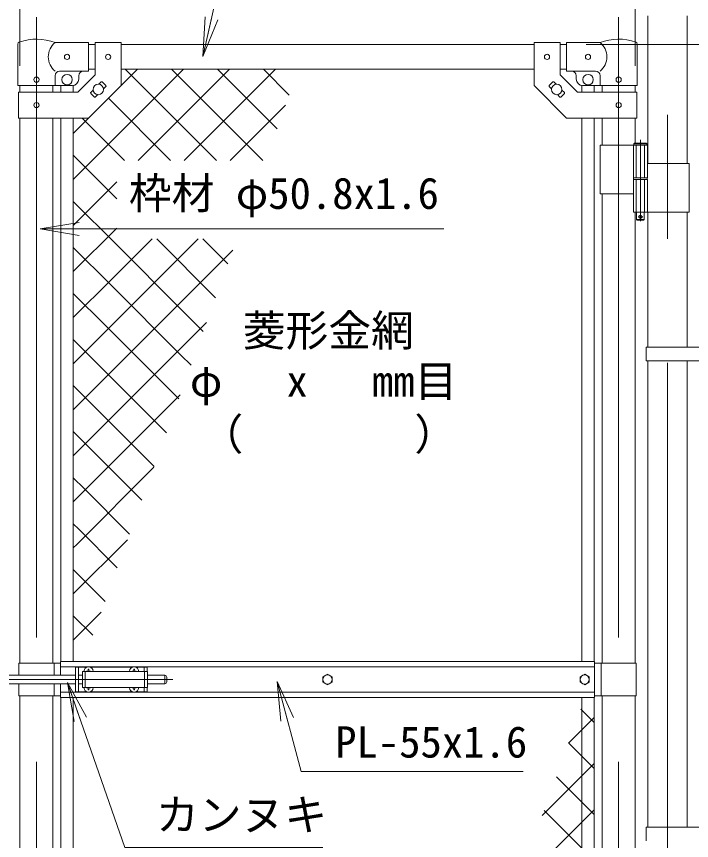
# Model space of a CAD drawing. Units: millimetres, scale not verified. Extents: x -6299 to 6301, y -4455 to 4455.
# Drawn here: x -3448 to -2411, y -328 to 937 of the extents above; entities that cross this region are included whole.
import ezdxf
from ezdxf.enums import TextEntityAlignment as Align

# ---------------------------------------------------------------- set-up
doc = ezdxf.new("R2010")
doc.units = ezdxf.units.MM
doc.header["$LTSCALE"] = 30
doc.linetypes.add('DASHED', pattern=[7.5, 6, -1.5])
doc.linetypes.add('USER1', pattern=[50.8, 31.75, -6.35, 6.35, -6.35])
for name, color, linetype, lineweight in [('0-0_D-STR-TXT', 7, 'Continuous', 9), ('0-3_D-BMK', 2, 'USER1', 13), ('0-4_D-STR1', 1, 'Continuous', 18), ('0-5_D-STR3', 3, 'Continuous', 13), ('0-9_D-STR-DIM', 7, 'Continuous', 9), ('0-A_0', 7, 'Continuous', 9), ('0-B_D-STR2', 7, 'Continuous', 9)]:
    doc.layers.add(name, color=color, linetype=linetype, lineweight=lineweight)
doc.styles.add('ＭＳ ゴシック', font='')
doc.styles.get('ＭＳ ゴシック').set_extended_font_data('MS Gothic')

# ---------------------------------------------------------------- blocks, each defined once
blk = doc.blocks.new('_Open')
at = {"layer": '0-A_0'}
blk.add_line((-30, 5), (0, 0), dxfattribs=at)
blk.add_lwpolyline([(-30, -5), (0, 0), (-30, 0)], dxfattribs=at)

msp = doc.modelspace()

# ---------------------------------------------------------------- linework, layer by layer
at = {"layer": '0-0_D-STR-TXT'}
for points in [[(-2547.85, 1217.95), (-3084.06, 1217.95), (-3160.87, 877.43)], [(-2791.3, 610.76), (-3212.14, 610.76), (-3409.29, 610.76)], [(-2977.34, -339.33), (-3281.31, -339.33), (-3368.74, -87.58)], [(-2669.41, -222.31), (-3010.69, -222.31), (-3046.91, -86.27)]]:
    msp.add_lwpolyline(points, dxfattribs=at)
at = {"layer": '0-3_D-BMK'}
for p, q in [((-2447.69, 1929.08), (-2447.69, -1466.74)), ((-3417.04, 935.57), (-3417.04, -1102.82)), ((-2522.84, 935.57), (-2522.84, -1102.82)), ((-2489.42, 747.26), (-2489.42, 622.37)), ((-2493.04, 629.34), (-2485.79, 629.34)), ((-3547.73, -81.16), (-3207.73, -81.16))]:
    msp.add_line(p, q, dxfattribs=at)
at = {"layer": '0-4_D-STR1'}
for p, q in [((-2477.94, 937.94), (-2477.94, 711.34)), ((-2417.44, 937.94), (-2417.44, 711.34)), ((-3337.04, 893.84), (-3327.04, 893.84)), ((-3287.04, 893.84), (-2652.84, 893.84)), ((-2612.84, 893.84), (-2602.84, 893.84)), ((-3337.04, 855.84), (-3327.04, 855.84)), ((-3287.04, 855.84), (-2652.84, 855.84)), ((-2612.84, 855.84), (-2602.84, 855.84)), ((-3442.44, 830.84), (-3442.44, 820.79)), ((-3391.64, 830.84), (-3391.64, 820.79)), ((-2548.24, 830.84), (-2548.24, 820.79)), ((-2497.44, 830.84), (-2497.44, 820.79)), ((-3442.44, 780.79), (-3442.44, -56.16)), ((-3391.64, 780.79), (-3391.64, -56.16)), ((-2548.24, 780.79), (-2548.24, 739.34)), ((-2497.44, 780.79), (-2497.44, 742.34)), ((-2548.24, 664.34), (-2548.24, -56.16)), ((-2497.44, 636.34), (-2497.44, -56.16)), ((-2477.94, 636.34), (-2477.94, 429.34)), ((-2417.44, 636.34), (-2417.44, 429.34)), ((-2477.94, 408.34), (-2477.94, -307.66)), ((-2417.44, 408.34), (-2417.44, -307.66)), ((-3442.44, -106.16), (-3442.44, -943.11)), ((-3391.64, -106.16), (-3391.64, -943.11)), ((-2548.24, -106.16), (-2548.24, -826.66)), ((-2497.44, -106.16), (-2497.44, -823.66))]:
    msp.add_line(p, q, dxfattribs=at)
at = {"layer": '0-5_D-STR3'}
for p, q in [((-3445.59, 830.84), (-3445.59, 894.53)), ((-3337.04, 896.84), (-3388.49, 896.84)), ((-3337.04, 896.84), (-3337.04, 852.84)), ((-3327.04, 897.04), (-3327.04, 847.36)), ((-3327.04, 897.04), (-3287.04, 897.04)), ((-3287.04, 897.04), (-3287.04, 830.79)), ((-2652.84, 897.04), (-2652.84, 830.79)), ((-2612.84, 897.04), (-2652.84, 897.04)), ((-2612.84, 897.04), (-2612.84, 847.36)), ((-2602.84, 896.84), (-2551.39, 896.84)), ((-2602.84, 896.84), (-2602.84, 852.84)), ((-2494.29, 830.84), (-2494.29, 894.53)), ((-3337.04, 852.84), (-3381.49, 852.84)), ((-2602.84, 852.84), (-2558.39, 852.84)), ((-3388.49, 830.84), (-3388.49, 845.84)), ((-3353.61, 820.79), (-3327.04, 847.36)), ((-3352.04, 845.84), (-3352.04, 840.84)), ((-3321.16, 832.74), (-3317.44, 836.46)), ((-3316.03, 836.46), (-3310.37, 830.8)), ((-2623.85, 836.46), (-2629.51, 830.8)), ((-2618.72, 832.74), (-2622.44, 836.46)), ((-2586.27, 820.79), (-2612.84, 847.36)), ((-2587.84, 845.84), (-2587.84, 840.84)), ((-2551.39, 830.84), (-2551.39, 845.84)), ((-3445.59, 830.84), (-3388.49, 830.84)), ((-3388.49, 830.84), (-3362.04, 830.84)), ((-3379.54, 830.84), (-3379.54, 820.79)), ((-3360.54, 830.84), (-3360.54, 820.79)), ((-3333.71, 820.19), (-3329.99, 823.91)), ((-3314.09, 825.67), (-3310.37, 829.38)), ((-2625.79, 825.67), (-2629.51, 829.38)), ((-2606.17, 820.19), (-2609.89, 823.91)), ((-2579.34, 830.84), (-2579.34, 820.79)), ((-2551.39, 830.84), (-2577.84, 830.84)), ((-2560.34, 830.84), (-2560.34, 820.79)), ((-2494.29, 830.84), (-2551.39, 830.84)), ((-3444.74, 820.79), (-3353.61, 820.79)), ((-3444.74, 820.79), (-3444.74, 780.79)), ((-3333.71, 818.78), (-3328.05, 813.12)), ((-3326.64, 813.12), (-3322.92, 816.84)), ((-2613.24, 813.12), (-2616.96, 816.84)), ((-2606.17, 818.78), (-2611.83, 813.12)), ((-2495.14, 820.79), (-2586.27, 820.79)), ((-2495.14, 820.79), (-2495.14, 780.79)), ((-3379.54, 780.79), (-3379.54, -53.66)), ((-3360.54, 780.79), (-3360.54, -53.66)), ((-2579.34, 780.79), (-2579.34, -53.66)), ((-2560.34, 780.79), (-2560.34, -53.66)), ((-2551.39, 739.34), (-2551.39, 664.34)), ((-2551.39, 739.34), (-2478.62, 739.34)), ((-2500.22, 739.34), (-2500.22, 689.34)), ((-2479.42, 741.34), (-2499.42, 741.34)), ((-2498.42, 742.34), (-2480.42, 742.34)), ((-2479.42, 741.34), (-2480.42, 742.34)), ((-2479.42, 741.34), (-2479.42, 739.34)), ((-2478.62, 739.34), (-2478.62, 689.34)), ((-2478.62, 711.34), (-2414.39, 711.34)), ((-2414.39, 711.34), (-2414.39, 636.34)), ((-2500.22, 689.34), (-2478.62, 689.34)), ((-2500.22, 686.34), (-2478.62, 686.34)), ((-2500.22, 686.34), (-2500.22, 636.34)), ((-2499.92, 689.34), (-2499.92, 686.34)), ((-2499.92, 686.34), (-2478.92, 686.34)), ((-2478.92, 689.34), (-2478.92, 686.34)), ((-2478.62, 686.34), (-2478.62, 636.34)), ((-2551.39, 664.34), (-2500.44, 664.34)), ((-2500.22, 636.34), (-2414.39, 636.34)), ((-2495.42, 636.34), (-2495.42, 625.34)), ((-2494.42, 624.34), (-2495.42, 625.34)), ((-2494.42, 624.34), (-2484.42, 624.34)), ((-2484.42, 624.34), (-2483.42, 625.34)), ((-2480.49, 429.34), (-2480.49, 408.34)), ((-2480.49, 429.34), (-2365.69, 429.34)), ((-2480.49, 408.34), (-2365.69, 408.34)), ((-3444.04, -56.16), (-3444.04, -74.66)), ((-3444.04, -56.16), (-3379.94, -56.16)), ((-3390.04, -56.16), (-3390.04, -74.66)), ((-3379.94, -53.66), (-2559.94, -53.66)), ((-3379.94, -74.66), (-3379.94, -53.66)), ((-3379.94, -61.66), (-2559.94, -61.66)), ((-3357.04, -62.16), (-3357.04, -100.16)), ((-3357.04, -62.16), (-3339.64, -62.16)), ((-3352.54, -62.16), (-3352.54, -100.16)), ((-3334.44, -62.16), (-3269.64, -62.16)), ((-3264.44, -62.16), (-3247.04, -62.16)), ((-3251.54, -62.16), (-3251.54, -68.66)), ((-3247.04, -62.16), (-3247.04, -68.66)), ((-2559.94, -108.66), (-2559.94, -53.66)), ((-2495.84, -56.16), (-2559.94, -56.16)), ((-2549.84, -56.16), (-2549.84, -106.16)), ((-2495.84, -56.16), (-2495.84, -106.16)), ((-3480.39, -74.66), (-3357.04, -74.66)), ((-3352.54, -74.66), (-3346.54, -74.66)), ((-3346.54, -68.66), (-3346.54, -93.66)), ((-3346.54, -68.66), (-3246.54, -68.66)), ((-3338.89, -68.24), (-3340.19, -68.27)), ((-3340.19, -68.27), (-3340.19, -68.66)), ((-3337.43, -65.51), (-3337.46, -66.81)), ((-3337.43, -65.51), (-3336.64, -65.51)), ((-3336.64, -65.51), (-3336.62, -66.81)), ((-3268.89, -68.24), (-3270.19, -68.27)), ((-3270.19, -68.27), (-3270.19, -68.66)), ((-3267.43, -65.51), (-3267.46, -66.81)), ((-3267.43, -65.51), (-3266.64, -65.51)), ((-3266.64, -65.51), (-3266.62, -66.81)), ((-3265.19, -68.24), (-3263.89, -68.27)), ((-3263.89, -68.27), (-3263.89, -68.66)), ((-3246.54, -68.66), (-3246.54, -93.66)), ((-3246.54, -74.66), (-3220.04, -74.66)), ((-3220.04, -74.66), (-3220.04, -87.66)), ((-3480.39, -87.66), (-3357.04, -87.66)), ((-3444.04, -87.66), (-3444.04, -106.16)), ((-3390.04, -87.66), (-3390.04, -106.16)), ((-3379.94, -108.66), (-3379.94, -87.66)), ((-3352.54, -87.66), (-3346.54, -87.66)), ((-3246.54, -87.66), (-3220.04, -87.66)), ((-3217.04, -77.66), (-3217.04, -84.66)), ((-3379.94, -100.66), (-2559.94, -100.66)), ((-3357.04, -100.16), (-3339.64, -100.16)), ((-3346.54, -93.66), (-3246.54, -93.66)), ((-3340.19, -94.06), (-3340.19, -93.66)), ((-3338.89, -94.08), (-3340.19, -94.06)), ((-3337.43, -96.81), (-3337.46, -95.51)), ((-3337.43, -96.81), (-3336.64, -96.81)), ((-3336.64, -96.81), (-3336.62, -95.51)), ((-3335.19, -94.08), (-3333.89, -94.06)), ((-3334.44, -100.16), (-3269.64, -100.16)), ((-3333.89, -94.06), (-3333.89, -93.66)), ((-3270.19, -94.06), (-3270.19, -93.66)), ((-3268.89, -94.08), (-3270.19, -94.06)), ((-3267.43, -96.81), (-3267.46, -95.51)), ((-3267.43, -96.81), (-3266.64, -96.81)), ((-3266.64, -96.81), (-3266.62, -95.51)), ((-3265.19, -94.08), (-3263.89, -94.06)), ((-3264.44, -100.16), (-3247.04, -100.16)), ((-3263.89, -94.06), (-3263.89, -93.66)), ((-3251.54, -93.66), (-3251.54, -100.16)), ((-3247.04, -93.66), (-3247.04, -100.16)), ((-3444.04, -106.16), (-3379.94, -106.16)), ((-3379.94, -108.66), (-2559.94, -108.66)), ((-3379.54, -108.66), (-3379.54, -943.11)), ((-3360.54, -108.66), (-3360.54, -943.11)), ((-2579.34, -108.66), (-2579.34, -943.11)), ((-2560.34, -108.66), (-2560.34, -943.11)), ((-2495.84, -106.16), (-2559.94, -106.16)), ((-2480.49, -307.66), (-2480.49, -328.66)), ((-2480.49, -307.66), (-2365.69, -307.66))]:
    msp.add_line(p, q, dxfattribs=at)
at = {"layer": '0-5_D-STR3', "linetype": 'DASHED'}
for p, q in [((-2495.72, 739.34), (-2495.72, 689.34)), ((-2483.12, 739.34), (-2483.12, 689.34)), ((-2495.72, 686.34), (-2495.72, 636.34)), ((-2483.12, 686.34), (-2483.12, 636.34)), ((-3342.04, -68.66), (-3342.04, -93.66)), ((-3251.04, -68.66), (-3251.04, -93.66))]:
    msp.add_line(p, q, dxfattribs=at)
at = {"layer": '0-5_D-STR3'}
for points in [[(-3444.74, 780.79), (-3337.04, 780.79), (-3287.04, 830.79)], [(-2495.14, 780.79), (-2602.84, 780.79), (-2652.84, 830.79)], [(-2498.42, 742.34), (-2499.42, 741.34), (-2499.42, 739.34)], [(-2483.42, 636.34), (-2483.42, 625.34), (-2495.42, 625.34)], [(-3335.19, -68.24), (-3333.89, -68.27), (-3333.89, -68.66)]]:
    msp.add_lwpolyline(points, dxfattribs=at)
for points in [[(-2969.94, -73.06), (-2976.95, -77.11), (-2976.95, -85.21), (-2969.94, -89.26), (-2962.92, -85.21), (-2962.92, -77.11)], [(-2574.94, -73.06), (-2581.95, -77.11), (-2581.95, -85.21), (-2574.94, -89.26), (-2567.92, -85.21), (-2567.92, -77.11)]]:
    msp.add_lwpolyline(points, close=True, dxfattribs=at)
for centre, radius in [((-3370.04, 874.84), 4), ((-3307.04, 874.79), 4), ((-2632.84, 874.79), 4), ((-2569.84, 874.84), 4), ((-3370.04, 839.84), 8), ((-2569.84, 839.84), 8), ((-3417.04, 839.84), 4), ((-2522.84, 839.84), 4), ((-3322.04, 824.79), 8), ((-2617.84, 824.79), 8), ((-3417.04, 800.79), 4), ((-2522.84, 800.79), 4), ((-2489.42, 629.34), 2.5), ((-2969.94, -81.16), 7.03), ((-2574.94, -81.16), 7.03)]:
    msp.add_circle(centre, radius, dxfattribs=at)
for centre, radius, start, end in [((-3417.04, 822.11), 80, 69.0916, 109.22051), ((-2522.84, 822.11), 80, 70.77949, 110.9084), ((-3442.29, 894.53), 3.3, 109.22051, 180), ((-3370.29, 874.84), 28.55, 129.59418, 230.40582), ((-2569.59, 874.84), 28.55, 309.59418, 50.40582), ((-2497.59, 894.53), 3.3, 0, 70.77949), ((-3381.49, 845.84), 7, 90, 180), ((-3345.04, 845.84), 7, 90, 180), ((-2594.84, 845.84), 7, 0, 90), ((-2558.39, 845.84), 7, 0, 90), ((-3362.04, 840.84), 10, 270, 0), ((-3316.74, 835.75), 1, 45, 135), ((-2623.14, 835.75), 1, 45, 135), ((-2577.84, 840.84), 10, 180, 270), ((-3311.08, 830.09), 1, 315, 45), ((-2628.8, 830.09), 1, 135, 225), ((-3333, 819.49), 1, 135, 225), ((-3327.34, 813.83), 1, 225, 315), ((-2612.54, 813.83), 1, 225, 315), ((-2606.88, 819.49), 1, 315, 45), ((-3337.04, -68.66), 7, 0, 180), ((-3267.04, -68.66), 7, 0, 180), ((-3338.94, -66.76), 1.49, 270, 0), ((-3335.13, -66.76), 1.49, 180, 270), ((-3268.94, -66.76), 1.49, 270, 0), ((-3265.13, -66.76), 1.49, 180, 270), ((-3220.04, -77.66), 3, 0, 90), ((-3220.04, -84.66), 3, 270, 0), ((-3337.04, -93.66), 7, 180, 0), ((-3338.94, -95.57), 1.49, 0, 90), ((-3335.13, -95.57), 1.49, 90, 180), ((-3267.04, -93.66), 7, 180, 0), ((-3268.94, -95.57), 1.49, 0, 90), ((-3265.13, -95.57), 1.49, 90, 180)]:
    msp.add_arc(centre, radius, start, end, dxfattribs=at)
at = {"layer": '0-9_D-STR-DIM'}
for p, q in [((-3442.44, 860.84), (-3442.44, 2173.84)), ((-2497.44, 860.84), (-2497.44, 2173.84)), ((-2572.84, 893.84), (-1767.69, 893.84)), ((-2572.84, 893.84), (-1767.69, 893.84)), ((-2572.84, 893.84), (-1597.69, 893.84)), ((-2572.84, 893.84), (-1597.69, 893.84))]:
    msp.add_line(p, q, dxfattribs=at)
at = {"layer": '0-B_D-STR2'}
for p, q in [((-3360.54, 757.25), (-3261.95, 855.84)), ((-3360.54, 686.54), (-3191.24, 855.84)), ((-3140.27, 715.54), (-3280.56, 855.84)), ((-3260.83, 715.54), (-3120.53, 855.84)), ((-3069.55, 715.54), (-3209.85, 855.84)), ((-3190.12, 715.54), (-3049.82, 855.84)), ((-3047.58, 764.28), (-3139.14, 855.84)), ((-3028.71, 816.12), (-3068.43, 855.84)), ((-3210.98, 715.54), (-3306.63, 811.2)), ((-3119.41, 715.54), (-3034.37, 800.58)), ((-3281.69, 715.54), (-3346.93, 780.79)), ((-3293.59, 656.73), (-3360.54, 723.68)), ((-3360.54, 615.83), (-3293.59, 682.78)), ((-3294.69, 587.13), (-3360.54, 652.97)), ((-3360.54, 545.12), (-3293.59, 612.07)), ((-3141.92, 505.07), (-3232.4, 595.54)), ((-3123.06, 556.91), (-3161.69, 595.54)), ((-3302.91, 524.63), (-3360.54, 582.26)), ((-3195.19, 487.62), (-3294.69, 587.13)), ((-3195.19, 416.91), (-3302.91, 524.63)), ((-3311.12, 462.13), (-3360.54, 511.55)), ((-3160.79, 453.23), (-3195.19, 487.62)), ((-3198.53, 349.54), (-3311.12, 462.13)), ((-3319.33, 399.63), (-3360.54, 440.84)), ((-3179.66, 401.39), (-3195.19, 416.91)), ((-3217.4, 297.7), (-3319.33, 399.63)), ((-3327.54, 337.13), (-3360.54, 370.13)), ((-3344.57, 207.54), (-3196.23, 355.88)), ((-3236.27, 245.86), (-3327.54, 337.13)), ((-3335.75, 274.63), (-3360.54, 299.42)), ((-3255.14, 194.02), (-3335.75, 274.63)), ((-3355.27, 126.13), (-3236.69, 244.7)), ((-3343.97, 212.13), (-3360.54, 228.71)), ((-3360.54, 191.57), (-3344.57, 207.54)), ((-3274.01, 142.18), (-3343.97, 212.13)), ((-3352.18, 149.64), (-3360.54, 158)), ((-3292.88, 90.33), (-3352.18, 149.64)), ((-3360.54, 50.14), (-3277.15, 133.53)), ((-3360.54, 120.85), (-3355.27, 126.13)), ((-3360.39, 87.14), (-3360.54, 87.29)), ((-3311.74, 38.49), (-3360.39, 87.14)), ((-3360.54, -20.57), (-3317.62, 22.35)), ((-3330.61, -13.35), (-3360.54, 16.58)), ((-2579.34, -128.23), (-2580.72, -126.85)), ((-2560.34, -147.23), (-2579.34, -128.23)), ((-2579.34, -158.61), (-2560.34, -139.61)), ((-2599.68, -178.95), (-2579.34, -158.61)), ((-2579.34, -198.94), (-2599.59, -178.69)), ((-2560.34, -217.94), (-2579.34, -198.94)), ((-2579.34, -229.32), (-2560.34, -210.32)), ((-2640.15, -290.13), (-2579.34, -229.32)), ((-2579.34, -269.65), (-2618.46, -230.53)), ((-2560.34, -288.65), (-2579.34, -269.65)), ((-2579.34, -340.36), (-2637.33, -282.37)), ((-2579.34, -300.03), (-2560.34, -281.03)), ((-2680.61, -401.3), (-2579.34, -300.03))]:
    msp.add_line(p, q, dxfattribs=at)
for points in [[(-3360.54, 474.41), (-3301.79, 533.16), (-3248.53, 586.41), (-3239.41, 595.54)], [(-3360.54, 403.7), (-3312.48, 451.76), (-3222.68, 541.55), (-3168.7, 595.54)], [(-3360.54, 332.99), (-3323.18, 370.35), (-3196.83, 496.69), (-3115.3, 578.23)], [(-3360.54, 262.28), (-3333.87, 288.94), (-3195.19, 427.63), (-3155.76, 467.05)]]:
    msp.add_lwpolyline(points, dxfattribs=at)

# ---------------------------------------------------------------- block references
at = {"layer": '0-0_D-STR-TXT', "xscale": 2, "yscale": 2}
for p, rotation in [((-3161.31, 875.48), 257.28867), ((-3411.29, 610.76), 180), ((-3369.4, -85.69), 109.15293), ((-3047.43, -84.34), 104.91069)]:
    msp.add_blockref('_Open', p, dxfattribs=dict(at, rotation=rotation))

# ---------------------------------------------------------------- texts
at = {"layer": '0-0_D-STR-TXT', "style": 'ＭＳ ゴシック'}
for s, p in [('枠材 φ50.8x1.6', (-3275.06, 626.9)), ('菱形金網', (-3100.14, 416.24)), ('φ\u3000 x\u3000 mm目', (-3181.36, 338.65)), ('（\u3000\u3000\u3000\u3000）', (-3165.11, 257)), ('PL-55x1.6', (-2958.24, -215.56)), ('カンヌキ', (-3233.43, -327.26))]:
    msp.add_text(s, height=48.17, dxfattribs=at).set_placement(p, align=Align.BOTTOM_LEFT)

doc.saveas('drawing.dxf')
